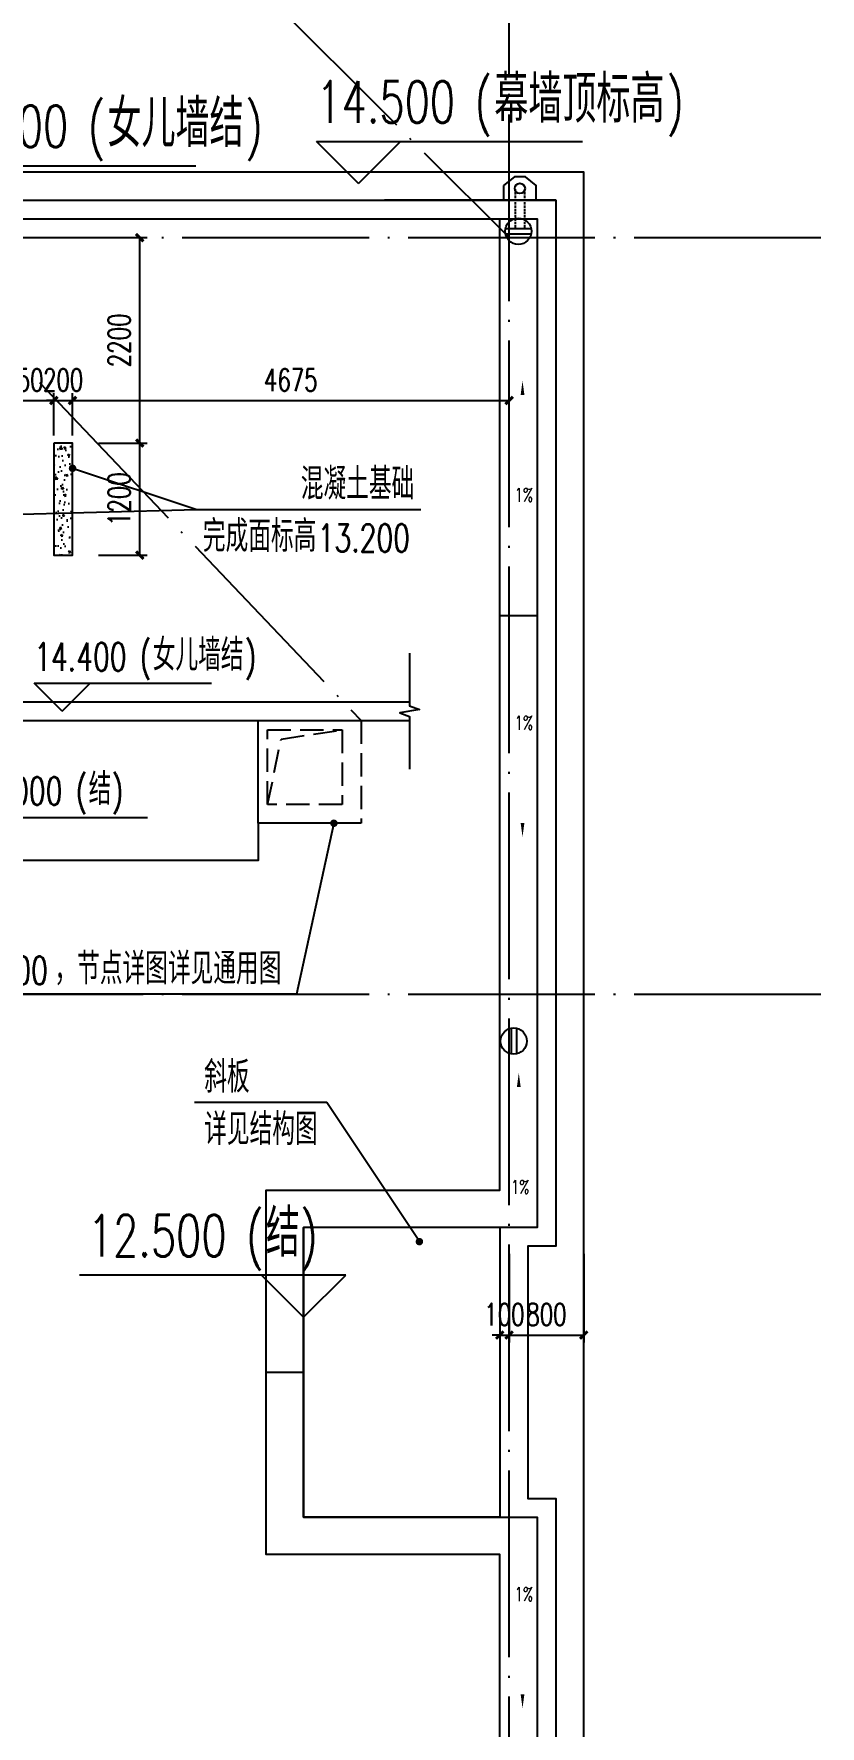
# Model space of a CAD drawing. Extents: x -1313754 to 847533, y 489853 to 941203.
# Drawn here: x 366056 to 374478, y 815882 to 834002 of the extents above; entities that cross this region are included whole.
import ezdxf

# ---------------------------------------------------------------- set-up
doc = ezdxf.new("R2010")
doc.units = 0
doc.header["$LTSCALE"] = 1000
doc.header["$MEASUREMENT"] = 0
doc.linetypes.add('DASH', pattern=[0.35, 0.25, -0.1])
doc.linetypes.add('DOTE', pattern=[2.42, 2, -0.2, 0.02, -0.2])
doc.layers.get('Defpoints').update_dxf_attribs({"color": 210})
for name, color, linetype in [('A-AXIS-DOTE', 14, 'DOTE'), ('A-AXIS-DP', 126, 'Continuous'), ('A-AXIS-SYMB', 3, 'Continuous'), ('A-DRAIN', 142, 'Continuous'), ('A-HATCH-2', 251, 'Continuous'), ('A-LIN-V', 9, 'Continuous'), ('A-SFCE', 30, 'Continuous'), ('A-WINDOW', 140, 'Continuous'), ('AS-COLN', 6, 'Continuous'), ('AS-WALL', 40, 'Continuous'), ('AS-结构边线层', 200, 'Continuous'), ('DIM_SYMB', 3, 'Continuous'), ('EQUIP_雨水斗', 7, 'Continuous'), ('PUB_TEXT', 7, 'Continuous')]:
    doc.layers.add(name, color=color, linetype=linetype)
doc.styles.add('_TCH_DIM', font='SIMPLEX', dxfattribs={"bigfont": 'GBCBIG'})
doc.styles.add('_TCH_DIM_T3', font='SIMPLEX', dxfattribs={"width": 0.705882, "bigfont": 'GBCBIG'})
doc.dimstyles.new('_TCH_ARCH&&80', dxfattribs={"dimtxt": 238, "dimasz": 80, "dimexe": 80, "dimexo": 80, "dimgap": 101, "dimtad": 1, "dimdec": 0, "dimzin": 0, "dimdsep": 46, "dimtxsty": '_TCH_DIM_T3', "dimblk": 'ARCHTICK', "dimcen": 0.09, "dimclrt": 7, "dimazin": 2, "dimtfac": 1, "dimtdec": 0, "dimtix": 1, "dimtmove": 2, "dimatfit": 3, "dimfxl": 0, "dimtolj": 1, "dimtzin": 0, "dimarcsym": 0})

# ---------------------------------------------------------------- blocks, each defined once
blk = doc.blocks.new('A$C3AB27A69')
at = {"layer": 'A-DRAIN', "linetype": 'DASH', "ltscale": 0.1}
for points in [[(-50, -20), (-50, 390)], [(50, -20), (50, 390)]]:
    blk.add_lwpolyline(points, dxfattribs=at)
at = {"layer": 'A-DRAIN'}
blk.add_lwpolyline([(175, -57), (175, 100), (-175, 100), (-175, -57), (-59, -150), (59, -150)], close=True, dxfattribs=at)
blk.add_circle((1, -27), 55, dxfattribs=at)
blk = doc.blocks.new('_ArchTick')
at = {"color": 0, "linetype": 'ByBlock', "const_width": 0.4}
blk.add_lwpolyline([(-0.5, -0.5), (0.5, 0.5)], dxfattribs=at)
blk = doc.blocks.new('*D1517')
at = {"layer": 'A-AXIS-DP', "color": 0, "lineweight": -2}
for p, q in [((-129054, 820940), (-129054, 819990)), ((-128954, 820940), (-128954, 819990)), ((-129054, 820070), (-129134, 820070)), ((-129054, 820070), (-128954, 820070)), ((-128954, 820070), (-128874, 820070))]:
    blk.add_line(p, q, dxfattribs=at)
at = {"layer": 'Defpoints', "color": 0}
for p in [(-129054, 821020), (-128954, 821020), (-128954, 820070)]:
    blk.add_point(p, dxfattribs=at)
at = {"layer": 'A-AXIS-DP', "color": 0, "lineweight": -2, "xscale": 80, "yscale": 80, "zscale": 80}
blk.add_blockref('_ArchTick', (-129054, 820070), dxfattribs=at)
at = {"layer": 'A-AXIS-DP', "color": 0, "lineweight": -2, "xscale": 80, "yscale": 80, "zscale": 80, "rotation": 180}
blk.add_blockref('_ArchTick', (-128954, 820070), dxfattribs=at)
at = {"layer": 'A-AXIS-DP', "color": 7, "insert": (-129004, 820290), "char_height": 238, "attachment_point": 5, "style": '_TCH_DIM_T3'}
blk.add_mtext('\\A1;100', dxfattribs=at)
blk = doc.blocks.new('*D1518')
at = {"layer": 'A-AXIS-DP', "color": 0, "lineweight": -2}
for p, q in [((-128954, 820940), (-128954, 819990)), ((-128154, 820940), (-128154, 819990)), ((-128954, 820070), (-128154, 820070))]:
    blk.add_line(p, q, dxfattribs=at)
at = {"layer": 'Defpoints', "color": 0}
for p in [(-128954, 821020), (-128154, 821020), (-128154, 820070)]:
    blk.add_point(p, dxfattribs=at)
at = {"layer": 'A-AXIS-DP', "color": 0, "lineweight": -2, "xscale": 80, "yscale": 80, "zscale": 80, "rotation": 180}
blk.add_blockref('_ArchTick', (-128954, 820070), dxfattribs=at)
at = {"layer": 'A-AXIS-DP', "color": 0, "lineweight": -2, "xscale": 80, "yscale": 80, "zscale": 80}
blk.add_blockref('_ArchTick', (-128154, 820070), dxfattribs=at)
at = {"layer": 'A-AXIS-DP', "color": 7, "insert": (-128554, 820290), "char_height": 238, "attachment_point": 5, "style": '_TCH_DIM_T3'}
blk.add_mtext('\\A1;800', dxfattribs=at)
blk = doc.blocks.new('*D1562')
at = {"layer": 'A-AXIS-DP', "color": 0, "lineweight": -2}
for p, q in [((-134480, 829700), (-134480, 830156)), ((-134480, 830076), (-133830, 830076)), ((-133830, 829700), (-133830, 830156))]:
    blk.add_line(p, q, dxfattribs=at)
at = {"layer": 'Defpoints', "color": 0}
for p in [(-133830, 830076), (-134480, 829620), (-133830, 829620)]:
    blk.add_point(p, dxfattribs=at)
at = {"layer": 'A-AXIS-DP', "color": 0, "lineweight": -2, "xscale": 80, "yscale": 80, "zscale": 80, "rotation": 180}
blk.add_blockref('_ArchTick', (-134480, 830076), dxfattribs=at)
at = {"layer": 'A-AXIS-DP', "color": 0, "lineweight": -2, "xscale": 80, "yscale": 80, "zscale": 80}
blk.add_blockref('_ArchTick', (-133830, 830076), dxfattribs=at)
at = {"layer": 'A-AXIS-DP', "color": 7, "insert": (-134155, 830296), "char_height": 238, "attachment_point": 5, "style": '_TCH_DIM_T3'}
blk.add_mtext('\\A1;650', dxfattribs=at)
blk = doc.blocks.new('*D1563')
at = {"layer": 'A-AXIS-DP', "color": 0, "lineweight": -2}
for p, q in [((-133830, 830076), (-133910, 830076)), ((-133830, 829700), (-133830, 830156)), ((-133830, 830076), (-133630, 830076)), ((-133630, 829700), (-133630, 830156)), ((-133630, 830076), (-133550, 830076))]:
    blk.add_line(p, q, dxfattribs=at)
at = {"layer": 'Defpoints', "color": 0}
for p in [(-133630, 830076), (-133830, 829620), (-133630, 829620)]:
    blk.add_point(p, dxfattribs=at)
at = {"layer": 'A-AXIS-DP', "color": 0, "lineweight": -2, "xscale": 80, "yscale": 80, "zscale": 80}
blk.add_blockref('_ArchTick', (-133830, 830076), dxfattribs=at)
at = {"layer": 'A-AXIS-DP', "color": 0, "lineweight": -2, "xscale": 80, "yscale": 80, "zscale": 80, "rotation": 180}
blk.add_blockref('_ArchTick', (-133630, 830076), dxfattribs=at)
at = {"layer": 'A-AXIS-DP', "color": 7, "insert": (-133730, 830296), "char_height": 238, "attachment_point": 5, "style": '_TCH_DIM_T3'}
blk.add_mtext('\\A1;200', dxfattribs=at)
blk = doc.blocks.new('*D1564')
at = {"layer": 'A-AXIS-DP', "color": 0, "lineweight": -2}
for p, q in [((-133630, 829700), (-133630, 830156)), ((-133630, 830076), (-128954, 830076)), ((-128954, 829700), (-128954, 830156))]:
    blk.add_line(p, q, dxfattribs=at)
at = {"layer": 'Defpoints', "color": 0}
for p in [(-128954, 830076), (-133630, 829620), (-128954, 829620)]:
    blk.add_point(p, dxfattribs=at)
at = {"layer": 'A-AXIS-DP', "color": 0, "lineweight": -2, "xscale": 80, "yscale": 80, "zscale": 80, "rotation": 180}
blk.add_blockref('_ArchTick', (-133630, 830076), dxfattribs=at)
at = {"layer": 'A-AXIS-DP', "color": 0, "lineweight": -2, "xscale": 80, "yscale": 80, "zscale": 80}
blk.add_blockref('_ArchTick', (-128954, 830076), dxfattribs=at)
at = {"layer": 'A-AXIS-DP', "color": 7, "insert": (-131292, 830296), "char_height": 238, "attachment_point": 5, "style": '_TCH_DIM_T3'}
blk.add_mtext('\\A1;4675', dxfattribs=at)
blk = doc.blocks.new('*D1565')
at = {"layer": 'A-AXIS-DP', "color": 0, "lineweight": -2}
for p, q in [((-133350, 829620), (-132830, 829620)), ((-132910, 828420), (-132910, 829620)), ((-133350, 828420), (-132830, 828420))]:
    blk.add_line(p, q, dxfattribs=at)
at = {"layer": 'Defpoints', "color": 0}
for p in [(-133430, 829620), (-132910, 829620), (-133430, 828420)]:
    blk.add_point(p, dxfattribs=at)
at = {"layer": 'A-AXIS-DP', "color": 0, "lineweight": -2, "xscale": 80, "yscale": 80, "zscale": 80}
for p, rotation in [((-132910, 829620), 90), ((-132910, 828420), 270)]:
    blk.add_blockref('_ArchTick', p, dxfattribs=dict(at, rotation=rotation))
at = {"layer": 'A-AXIS-DP', "color": 7, "insert": (-133130, 829020), "char_height": 238, "attachment_point": 5, "rotation": 90, "style": '_TCH_DIM_T3'}
blk.add_mtext('\\A1;1200', dxfattribs=at)
blk = doc.blocks.new('*D1566')
at = {"layer": 'A-AXIS-DP', "color": 0, "lineweight": -2}
for p, q in [((-133350, 831820), (-132830, 831820)), ((-132910, 829620), (-132910, 831820)), ((-133350, 829620), (-132830, 829620))]:
    blk.add_line(p, q, dxfattribs=at)
at = {"layer": 'Defpoints', "color": 0}
for p in [(-133430, 831820), (-132910, 831820), (-133430, 829620)]:
    blk.add_point(p, dxfattribs=at)
at = {"layer": 'A-AXIS-DP', "color": 0, "lineweight": -2, "xscale": 80, "yscale": 80, "zscale": 80}
for p, rotation in [((-132910, 831820), 90), ((-132910, 829620), 270)]:
    blk.add_blockref('_ArchTick', p, dxfattribs=dict(at, rotation=rotation))
at = {"layer": 'A-AXIS-DP', "color": 7, "insert": (-133130, 830720), "char_height": 238, "attachment_point": 5, "rotation": 90, "style": '_TCH_DIM_T3'}
blk.add_mtext('\\A1;2200', dxfattribs=at)
blk = doc.blocks.new('$TwtSys$00000139')
at = {"color": 7}
for p, q in [((-19, 92, 0), (-19, -92, 0)), ((19, 92, 0), (19, -92, 0))]:
    blk.add_line(p, q, dxfattribs=at)
blk.add_circle((0, 0, 0), 93.8)
blk = doc.blocks.new('43243')
at = {"layer": 'AS-结构边线层'}
blk.add_lwpolyline([(356046, 741420), (356046, 832020), (356646, 832020), (356646, 831920), (357146, 831920), (357146, 831720), (359446, 831720), (359446, 831920), (359746, 831920), (359746, 832220), (371646, 832220), (371646, 821020), (371346, 821020), (371346, 818320), (371646, 818320), (371646, 782920)], dxfattribs=at)
blk = doc.blocks.new('dote')
at = {"layer": 'A-AXIS-DOTE'}
for p, q in [((61882.2, 57000), (91882.2, 27000)), ((91882.2, -264080), (91882.2, 36662.3)), ((76282.2, 27000), (124536.4, 27000)), ((76282.2, 18900), (124441.5, 18900))]:
    blk.add_line(p, q, dxfattribs=at)
blk = doc.blocks.new('rrrrrrrrrrrrrrrrrrrrr')
at = {"layer": 'A-HATCH-2'}
h = blk.add_hatch(dxfattribs=at)
h.set_pattern_fill('混凝土', color=8, scale=30, angle=-90)
h.set_pattern_definition([(320, (-500300, 0), (-18.82564, -215.178055), [22.5, -247.5]), (265, (-500300, 0), (225.65764, 41.6254), [18, -198]), (10.4514, (-500301.57, -17.93), (206.831863, -173.552815), [19.122057, -210.342634]), (316.1842, (-500240, -5e-14), (-49.655704, -320.172315), [33.75, -371.25]), (6.6356, (-500244.14, -26.68), (292.23536, -280.39881), [28.68309, -315.5139]), (261.1842, (-500240, -5e-14), (292.23558, -280.39858), [27, -297]), (291, (-500255, -30), (-120.785667, -179.072116), [22.5, -247.5]), (236, (-500255, -30), (217.545014, -72.9946), [18, -198]), (341.4514, (-500265.07, -44.92), (96.75915, -252.06679), [19.122057, -210.342634]), (307.5, (-500300, 0), (99.868156, -3.6479566), [0, -195.6, 0, -201, 0, -198.75]), (277.5, (-500300, 0), (118.323514, -78.920861), [0, -114.6, 0, -191.1, 0, -75.75]), (237.5, (-500300, 66.9), (-6.7664615, -160.146731), [0, -75, 0, -234, 0, -310.5]), (227.5, (-500300, 96.9), (30.031495, -174.95585), [0, -97.5, 0, -155.4, 0, -220.5])])
h.paths.add_polyline_path([(-133829.6, 828420), (-133629.6, 828420), (-133629.6, 829620), (-133829.6, 829620)])
at = {"layer": 'A-AXIS-DOTE'}
blk.add_line((-135654.2, 832020), (-130540, 826650), dxfattribs=at)
at = {"layer": 'A-AXIS-SYMB'}
for p, q in [((-130566.7, 832400), (-131016.7, 832850)), ((-131016.7, 832850), (-128166.7, 832850)), ((-130566.7, 832400), (-130116.7, 832850)), ((-135160, 832590), (-132310, 832590)), ((-133740, 826750), (-134040, 827050)), ((-134040, 827050), (-132140, 827050)), ((-133740, 826750), (-133440, 827050)), ((-130830, 825550), (-131230, 823720)), ((-131230, 823720), (-136954.2, 823720)), ((-130704.2, 820710), (-133554.2, 820710)), ((-131154.2, 820260), (-131604.2, 820710)), ((-131154.2, 820260), (-130704.2, 820710))]:
    blk.add_line(p, q, dxfattribs=at)
at = {"layer": 'A-AXIS-SYMB', "color": 1}
blk.add_line((-134726.7, 825612.5), (-132826.7, 825612.5), dxfattribs=at)
at = {"layer": 'A-AXIS-SYMB'}
for points in [[(-128810, 829191.6, 0, 0, 0), (-128810, 830286.6, 0, 40, 0), (-128810, 830136.6, 0, 0, 0)], [(-128810, 826498.4, 0, 0, 0), (-128810, 825403.4, 0, 40, 0), (-128810, 825553.4, 0, 0, 0)], [(-128850, 821781.6, 0, 0, 0), (-128850, 822876.6, 0, 40, 0), (-128850, 822726.6, 0, 0, 0)], [(-128810, 817168.4, 0, 0, 0), (-128810, 816073.4, 0, 40, 0), (-128810, 816223.4, 0, 0, 0)]]:
    blk.add_lwpolyline(points, format="xyseb", dxfattribs=at)
at = {"layer": 'A-AXIS-SYMB', "const_width": 40}
blk.add_lwpolyline([(-130825.7, 825569.5, 1), (-130834.3, 825530.5, 1)], format="xyb", close=True, dxfattribs=at)
at = {"layer": 'A-DRAIN'}
for p, q in [((-128654.2, 827770), (-129054.2, 827770)), ((-131154.2, 819670), (-131554.2, 819670))]:
    blk.add_line(p, q, dxfattribs=at)
for points in [[(-144054.2, 741120), (-142954.2, 741120), (-142954.2, 741720), (-140654.2, 741720), (-140654.2, 741120), (-128154.2, 741120), (-128154.2, 832520), (-140654.2, 832520), (-140654.2, 831920), (-142954.2, 831920), (-142954.2, 832520), (-144054.2, 832520)], [(-129054.2, 741620), (-129054.2, 773920), (-131554.2, 773920), (-131554.2, 783520), (-129054.2, 783520), (-129054.2, 817720), (-131554.2, 817720), (-131554.2, 821620), (-129054.2, 821620), (-129054.2, 832020)]]:
    blk.add_lwpolyline(points, dxfattribs=at)
at = {"layer": 'A-LIN-V'}
for p, q in [((-131154.2, 818120), (-131154.2, 821220)), ((-129054.2, 821220), (-131154.2, 821220)), ((-129054.2, 818120), (-131154.2, 818120))]:
    blk.add_line(p, q, dxfattribs=at)
at = {"layer": 'A-SFCE'}
for p, q in [((-131800, 826650), (-130020, 826650)), ((-131640, 825550), (-131640, 826650))]:
    blk.add_line(p, q, dxfattribs=at)
at = {"layer": 'A-SFCE', "linetype": 'DASH'}
blk.add_line((-131540, 826550), (-130740, 826550), dxfattribs=at)
at = {"layer": 'A-SFCE'}
for points in [[(-144054.2, 741720), (-144054.2, 832020), (-143454.2, 832020), (-143454.2, 831920), (-142954.2, 831920), (-142954.2, 828820), (-140654.2, 828820), (-140654.2, 831920), (-140354.2, 831920), (-140354.2, 832220), (-128454.2, 832220), (-128454.2, 821020), (-128754.2, 821020), (-128754.2, 818320), (-128454.2, 818320), (-128454.2, 782920)], [(-136854.2, 832020), (-128654.2, 832020), (-128654.2, 821220), (-129054.2, 821220), (-129054.2, 818120), (-128654.2, 818120), (-128654.2, 783120), (-129054.2, 783120), (-129054.2, 774320), (-128654.2, 774320), (-128654.2, 741620), (-140354.2, 741620), (-140354.2, 741920), (-140454.2, 741920), (-140454.2, 744570), (-143154.2, 744570), (-143154.2, 741920), (-143454.2, 741920), (-143454.2, 741920), (-143854.2, 741920), (-143854.2, 749670)], [(-135540, 824847.1), (-135540, 826550), (-135240, 826550), (-135240, 826850), (-130020, 826850)], [(-130540, 825550), (-131640, 825550), (-131640, 825155), (-131640, 825150), (-135340, 825150), (-135340, 826350), (-135040, 826350), (-135040, 826650), (-131800, 826650)]]:
    blk.add_lwpolyline(points, dxfattribs=at)
at = {"layer": 'A-SFCE', "linetype": 'DASH'}
for points in [[(-130540, 826650), (-130540, 825550), (-131640, 825550)], [(-130740, 826550), (-130740, 825750), (-131540, 825750), (-131540, 826550)], [(-131540, 825750), (-131395.8, 826450), (-130740, 826550)]]:
    blk.add_lwpolyline(points, dxfattribs=at)
at = {"layer": 'AS-COLN'}
blk.add_lwpolyline([(-133829.6, 829620), (-133829.6, 828420), (-133629.6, 828420), (-133629.6, 829620)], close=True, dxfattribs=at)
at = {"layer": 'DIM_SYMB'}
for p, q in [((-133629.6, 829350), (-132300, 828910)), ((-134479.6, 828850), (-132300, 828910)), ((-132300, 828910), (-129900, 828910)), ((-130904.5, 822560), (-132324.5, 822560)), ((-129914.5, 821070), (-130904.5, 822560))]:
    blk.add_line(p, q, dxfattribs=at)
at = {"layer": 'DIM_SYMB', "const_width": 40}
for points in [[(-133648.6, 829356.3, 1), (-133610.6, 829343.7, 1)], [(-129903.4, 821053.3, 1), (-129925.6, 821086.7, 1)]]:
    blk.add_lwpolyline(points, format="xyb", close=True, dxfattribs=at)
at = {"layer": 'DIM_SYMB'}
blk.add_lwpolyline([(-130020, 827370), (-130020, 826806.3), (-129915, 826768), (-130125, 826731), (-130020, 826693.8), (-130020, 826130)], dxfattribs=at)
at = {"layer": 'A-DRAIN', "rotation": 180}
blk.add_blockref('A$C3AB27A69', (-128837.4, 832320), dxfattribs=at)
at = {"layer": 'EQUIP_雨水斗', "linetype": 'Continuous', "xscale": 1.5, "yscale": 1.5, "zscale": 1.5, "rotation": 90}
blk.add_blockref('$TwtSys$00000139', (-128855.5, 831887.5), dxfattribs=at)
at = {"layer": 'EQUIP_雨水斗', "linetype": 'Continuous', "xscale": 1.5, "yscale": 1.5, "zscale": 1.5}
blk.add_blockref('$TwtSys$00000139', (-128904.2, 823217.2), dxfattribs=at)
at = {"layer": 'PUB_TEXT', "style": '_TCH_DIM', "width": 0.705882}
for s, height, p in [('(', 446.2, (-129322.6, 833050)), (')', 446.2, (-127269.5, 833050)), ('(', 446.2, (-133465.8, 832790)), (')', 446.2, (-131781.3, 832790)), ('14.500', 446.25, (-131017.6, 833050)), ('14.400', 446.25, (-135160.8, 832790)), ('1%%%', 148.75, (-128895, 828990.4)), ('13.200', 297.5, (-131005, 828455)), ('(', 297.5, (-132910.5, 827183.3)), (')', 297.5, (-131787.6, 827183.3)), ('14.400', 297.5, (-134040.5, 827183.3)), ('1%%%', 148.75, (-128895, 826550.9)), ('13.200', 297.5, (-134883.2, 823825)), ('1%%%', 148.75, (-128935, 821580.4)), ('(', 446.2, (-131770, 820910)), (')', 446.2, (-131191.4, 820910)), ('12.500', 446.25, (-133465, 820910)), ('1%%%', 148.75, (-128895, 817220.9))]:
    blk.add_text(s, height=height, dxfattribs=at).set_placement(p)
at = {"layer": 'PUB_TEXT', "style": '_TCH_DIM'}
for s, height, p in [('幕墙顶标高', 506.38, (-129112.6, 833050)), ('女儿墙结', 506.38, (-133255.8, 832790)), ('混凝土基础', 337.59, (-131185.3, 829015)), ('完成面标高', 337.59, (-132233.7, 828455)), ('女儿墙结', 337.59, (-132770.5, 827183.3)), ('，节点详图详见通用图', 337.59, (-133823.2, 823825)), ('斜板', 337.59, (-132219.5, 822665)), ('详见结构图', 337.59, (-132219.5, 822105)), ('结', 506.4, (-131560, 820910))]:
    blk.add_text(s, height=height, dxfattribs=at).set_placement(p)
at = {"layer": 'PUB_TEXT', "color": 1, "style": '_TCH_DIM', "width": 0.705882}
for s, p in [('(', (-133597.3, 825745.8)), (')', (-133211.5, 825745.8)), ('14.000', (-134727.3, 825745.8))]:
    blk.add_text(s, height=297.5, dxfattribs=at).set_placement(p)
at = {"layer": 'PUB_TEXT', "color": 1, "style": '_TCH_DIM'}
blk.add_text('结', height=337.6, dxfattribs=at).set_placement((-133457.3, 825745.8))
at = {"layer": 'A-AXIS-DP'}
for p1, p2, distance, picture, middle in [((-133429.6, 829620), (-133429.6, 831820), -519.7, '*D1566', (-133129.9, 830720)), ((-134479.6, 829620), (-133829.6, 829620), 456, '*D1562', (-134154.6, 830296)), ((-133829.6, 829620), (-133629.6, 829620), 456, '*D1563', (-133729.6, 830296)), ((-133629.6, 829620), (-128954.2, 829620), 456, '*D1564', (-131291.9, 830296)), ((-133429.6, 828420), (-133429.6, 829620), -519.7, '*D1565', (-133129.9, 829020)), ((-129054.2, 821020), (-128954.2, 821020), -950, '*D1517', (-129004.2, 820290)), ((-128954.2, 821020), (-128154.2, 821020), -950, '*D1518', (-128554.2, 820290))]:
    dim = blk.add_aligned_dim(p1=p1, p2=p2, distance=distance, dimstyle='_TCH_ARCH&&80', dxfattribs=at)
    dim.commit()
    dim.dimension.update_dxf_attribs({"geometry": picture, "text_midpoint": middle})

msp = doc.modelspace()

# ---------------------------------------------------------------- linework, layer by layer
at = {"layer": 'A-SFCE'}
msp.add_line((371645.8, 832220), (369810, 832220), dxfattribs=at)
msp.add_lwpolyline([(371445.8, 832020), (371445.8, 821220), (368945.8, 821220), (368945.8, 818120), (371445.8, 818120), (371445.8, 783120), (368945.8, 783120), (368945.8, 774320), (371445.8, 774320), (371445.8, 741620)], dxfattribs=at)

# ---------------------------------------------------------------- block references
msp.add_blockref('rrrrrrrrrrrrrrrrrrrrr', (500100, 0))
at = {"layer": 'A-WINDOW'}
msp.add_blockref('43243', (0, 0), dxfattribs=at)
at = {"layer": 'AS-WALL'}
msp.add_blockref('dote', (279263.6, 804820), dxfattribs=at)

doc.saveas('drawing.dxf')
